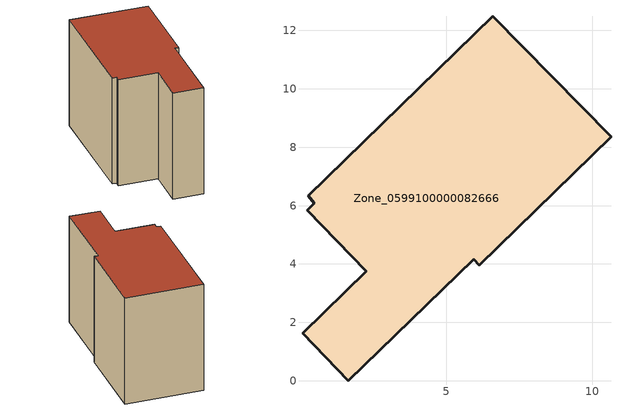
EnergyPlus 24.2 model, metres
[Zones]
Zone_0599100000082666
 floor ground (C_G): 5.94,4.16 1.64,0 0.07,1.63 2.26,3.75 0.23,5.84 0.48,6.08 0.27,6.34 6.58,12.49 10.64,8.35 6.13,3.96 z0
 wall outside (C_F): 10.64,8.35 6.58,12.49 0.27,6.34 0.48,6.08 0.23,5.84 2.26,3.75 0.07,1.63 1.64,0 5.94,4.16 6.13,3.96 10.64,8.35 z0:8.39
 roof outside (C_R): 1.64,0 5.94,4.16 6.13,3.96 10.64,8.35 6.58,12.49 0.27,6.34 0.48,6.08 0.23,5.84 2.26,3.75 0.07,1.63 z8.39
[BUILDING]
Pand.0599100000082666: North Axis=0; Terrain=City; Loads Convergence Tolerance Value=0.04; Temperature Convergence Tolerance Value=0.4; Solar Distribution=FullExterior; Maximum Number of Warmup Days=25; Minimum Number of Warmup Days=1
[Site:Location]
Rotterdam.The.Hague.AP_ZH_NLD Design_Conditions: Latitude=51.96; Longitude=4.45; Time Zone=1; Elevation=-4.5
[SITE:GROUNDTEMPERATURE:BUILDINGSURFACE]
18, 18, 18, 18, 18, 18, 18, 18, 18, 18, 18, 18
[MATERIAL] Thermal Absorptance=0.9; Solar Absorptance=0.7; Visible Absorptance=0.7
Name | Roughness | Thickness | Conductivity | Density | Specific Heat
G.TC.1975-1991 | MediumSmooth | 0.15 | 0.288461 | 540 | 1210
F.TC.1975-1991 | Rough | 0.3 | 0.230769 | 1920 | 840
R.TC.1975-1991 | MediumRough | 0.2 | 0.153846 | 1500 | 1000
[CONSTRUCTION]
C_G: G.TC.1975-1991
C_F: F.TC.1975-1991
C_R: R.TC.1975-1991
[ZONE]
Zone_0599100000082666: Type=1; Multiplier=1; Ceiling Height=Autocalculate; Volume=Autocalculate; Floor Area=autocalculate; Part of Total Floor Area=Yes
[ZONEINFILTRATION:DESIGNFLOWRATE]
Infil_Zone_0599100000082666: Zone or ZoneList or Space or SpaceList=Zone_0599100000082666; Schedule=AlwaysOn; Design Flow Rate Calculation Method=Flow/Area; Flow Rate per Floor Area=0.003; Constant Term Coefficient=1; Temperature Term Coefficient=0; Velocity Term Coefficient=0; Velocity Squared Term Coefficient=0
[HVACTEMPLATE:ZONE:IDEALLOADSAIRSYSTEM]
Zone_0599100000082666: Maximum Heating Supply Air Temperature=50; Minimum Cooling Supply Air Temperature=13; Maximum Heating Supply Air Humidity Ratio=0.0156; Minimum Cooling Supply Air Humidity Ratio=0.0077; Heating Limit=NoLimit; Cooling Limit=NoLimit; Dehumidification Control Type=ConstantSensibleHeatRatio; Cooling Sensible Heat Ratio=0.7; Dehumidification Setpoint=60; Humidification Control Type=None; Humidification Setpoint=30; Outdoor Air Method=None; Outdoor Air Flow Rate per Person=0.00944; Outdoor Air Flow Rate per Zone Floor Area=0; Outdoor Air Flow Rate per Zone=0; Demand Controlled Ventilation Type=None; Outdoor Air Economizer Type=NoEconomizer; Heat Recovery Type=None; Sensible Heat Recovery Effectiveness=0.7; Latent Heat Recovery Effectiveness=0.65
[ZONECONTROL:THERMOSTAT]
ThermostatControl_Zone_0599100000082666: Zone or ZoneList=Zone_0599100000082666; Control Type Schedule=DualSetpointControlType; Control 1=Thermostat_Zone_0599100000082666; Temperature Difference Between Cutout And Setpoint=0
[THERMOSTATSETPOINT:DUALSETPOINT]
Thermostat_Zone_0599100000082666: Heating Setpoint Temperature Schedule=HeatingSetpoint_Zone_0599100000082666; Cooling Setpoint Temperature Schedule=CoolingSetpoint_Zone_0599100000082666
[SCHEDULE:COMPACT]
HeatingSetpoint_Zone_0599100000082666: Through: 12/31, For: AllDays, Until: 24:00, 21
CoolingSetpoint_Zone_0599100000082666: Through: 12/31, For: AllDays, Until: 24:00, 24
DualSetpointControlType: Through: 12/31, For: AllDays, Until: 24:00, 4
AlwaysOn: Through: 12/31, For: AllDays, Until: 24:00, 1
